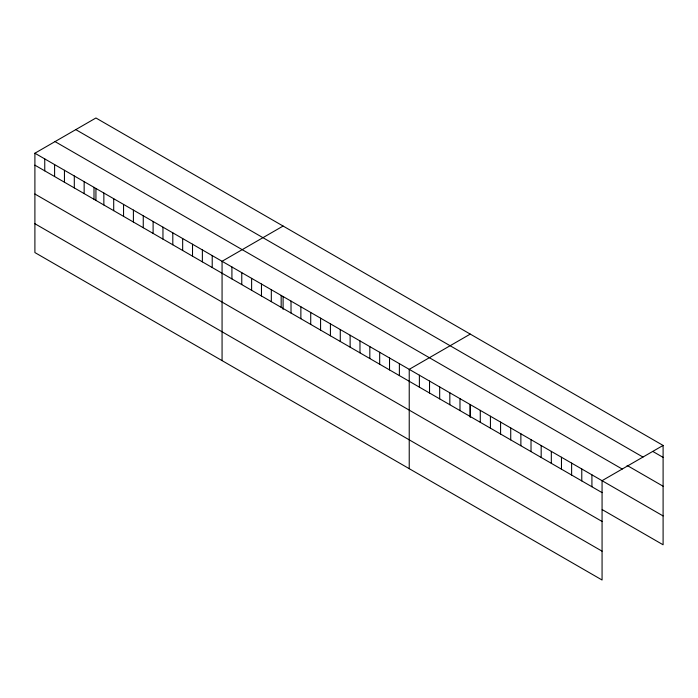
<?xml version="1.0" encoding="UTF-8"?>
<svg xmlns="http://www.w3.org/2000/svg" width="698" height="698" viewBox="0 0 698 698"><rect width="100%" height="100%" fill="white"/><g stroke="black" fill="none" stroke-linecap="round" stroke-linejoin="round"><path stroke-width="1.05" d="M663.1 445.437L602.069 480.678L602.069 580.012L34.9 252.563L34.9 153.22L95.931 117.988L663.1 445.437L663.1 544.78L602.208 509.619M283.1 226.047L222.069 261.279L222.069 360.622M470.26 334.106L409.229 369.338L409.229 468.681M652.953 451.527L663.1 457.382M75.794 129.619L642.963 457.068M627.118 465.444L663.1 486.227M55.037 141.598L622.206 469.047M34.9 153.22L663.1 515.935M34.9 165.164L602.069 492.622M34.9 194.009L602.069 521.458M34.9 223.718L602.069 551.176M591.921 474.815L591.921 486.759M581.774 468.96L581.774 480.905M571.618 463.097L571.618 475.041M561.471 457.234L561.471 469.178M551.324 451.379L551.324 463.324M541.177 445.516L541.177 457.46M531.021 439.661L531.021 451.606M520.874 433.798L520.874 445.743M510.727 427.935L510.727 439.88M500.579 422.081L500.579 434.025M490.424 416.217L490.424 428.162M480.276 410.363L480.276 422.307M470.26 404.604L470.26 417.421M470.129 404.5L470.129 416.444M459.982 398.637L459.982 410.581M449.826 392.782L449.826 404.727M439.679 386.919L439.679 398.863M429.532 381.064L429.532 393.009M419.385 375.201L419.385 387.146M399.378 363.658L399.378 375.603M389.528 357.969L389.528 369.914M379.677 352.281L379.677 364.225M369.827 346.592L369.827 358.536M359.976 340.903L359.976 352.848M350.126 335.214L350.126 347.159M340.275 329.535L340.275 341.479M330.424 323.846L330.424 335.79M320.574 318.157L320.574 330.102M310.723 312.468L310.723 324.413M300.873 306.78L300.873 318.724M291.022 301.091L291.022 313.036M283.1 296.545L283.1 309.362M281.172 295.411L281.172 307.347M271.321 289.722L271.321 301.667M261.471 284.034L261.471 295.978M251.62 278.345L251.62 290.289M241.77 272.656L241.77 284.601M231.919 266.968L231.919 278.912M212.218 255.599L212.218 267.543M202.368 249.91L202.368 261.855M192.517 244.221L192.517 256.166M182.667 238.533L182.667 250.477M172.807 232.844L172.807 244.789M162.957 227.155L162.957 239.1M153.106 221.475L153.106 233.42M143.256 215.787L143.256 227.731M133.405 210.098L133.405 222.043M123.555 204.409L123.555 216.354M113.704 198.721L113.704 210.665M103.854 193.032L103.854 204.976M95.931 188.486L95.931 200.23M94.003 187.352L94.003 199.288M84.153 181.663L84.153 193.608M74.302 175.975L74.302 187.919M64.452 170.286L64.452 182.23M54.601 164.597L54.601 176.542M44.751 158.908L44.751 170.853"/></g></svg>
